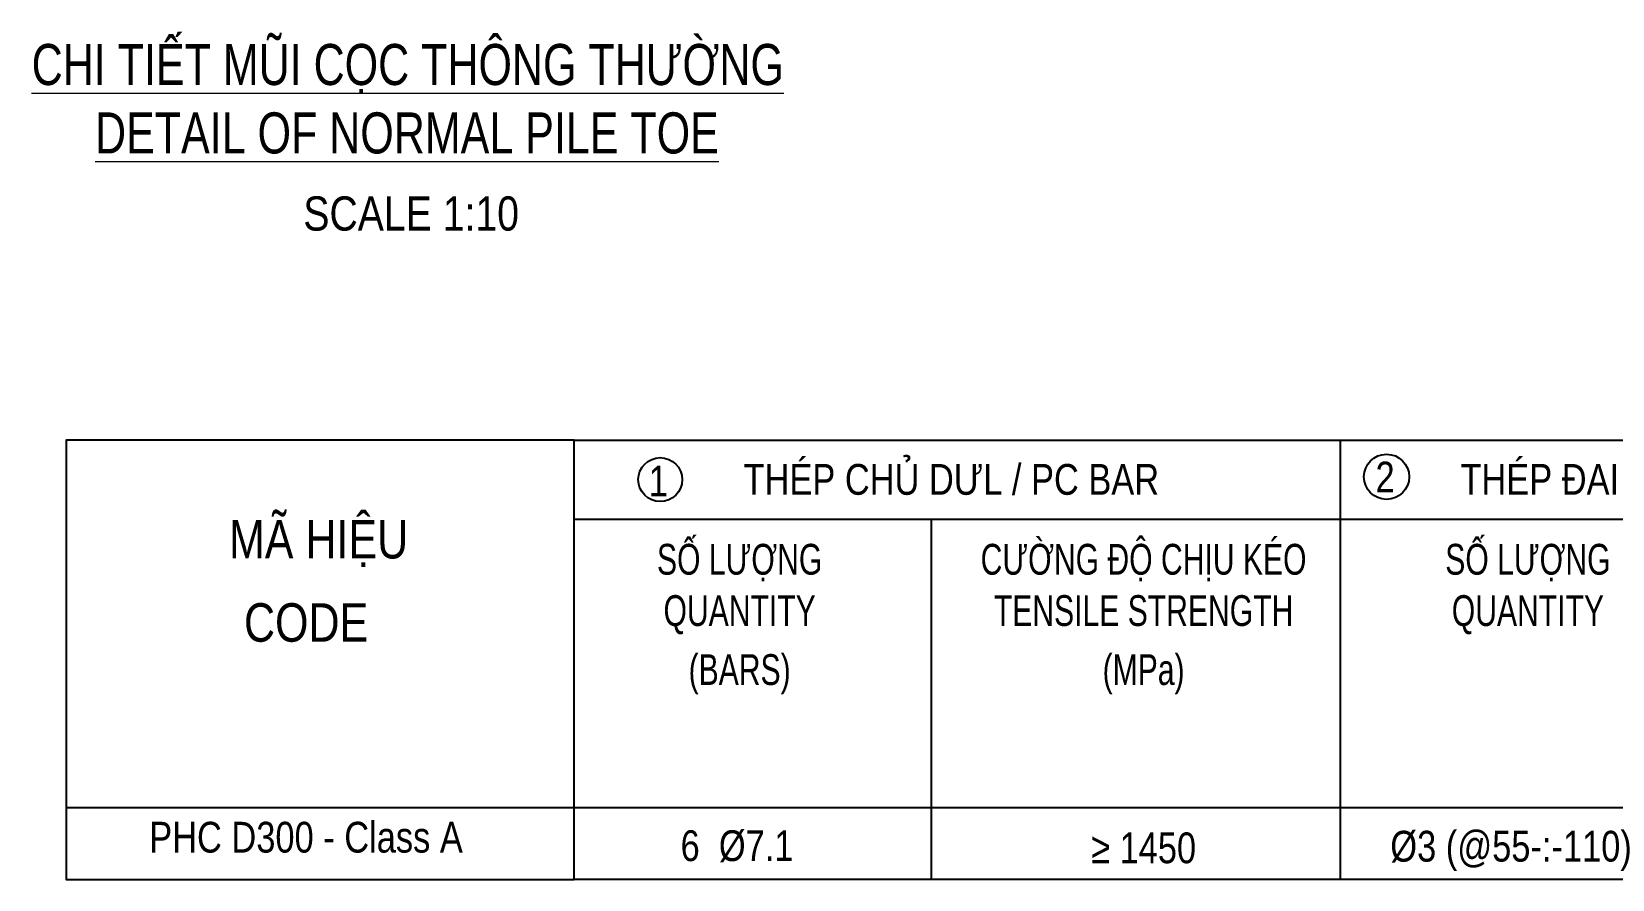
# Model space of a CAD drawing. Header units: millimetres. Extents: x -1359830 to -1240265, y -705366 to -618243.
# Drawn here: x -1298036 to -1288795, y -640217 to -635260 of the extents above; entities that cross this region are included whole.
import ezdxf
from ezdxf.enums import TextEntityAlignment as Align

# ---------------------------------------------------------------- set-up
doc = ezdxf.new("R2010")
doc.units = ezdxf.units.MM
doc.header["$MEASUREMENT"] = 0
for name, color, linetype, lineweight in [('10.CAT-F', 6, 'Continuous', 50), ('7.TEXT-F', 4, 'Continuous', 20), ('7.TEXT-F @ 10', 4, 'Continuous', 20), ('G-25CO', 7, 'Continuous', 13), ('S-dims', 8, 'Continuous', 18), ('Tables', 130, 'Continuous', 25)]:
    doc.layers.add(name, color=color, linetype=linetype, lineweight=lineweight)
doc.styles.add('Arial', font='arial.ttf')
doc.styles.add('GHD Standard Arial', font='ARIALN.TTF')

# ---------------------------------------------------------------- blocks, each defined once
blk = doc.blocks.new('GHD_G_2121')
at = {"layer": '10.CAT-F', "style": 'GHD Standard Arial'}
for tag, p in [('GHD_TITLE_001', (-51.13, 18.33)), ('GHD_TITLE_002', (-51.51, 10))]:
    blk.add_attdef(tag, p, '', height=5, dxfattribs=at)
at = {"layer": 'G-25CO', "style": 'GHD Standard Arial', "flags": 8}
blk.add_attdef('GHD_SCALE_TITLE', text='', height=2.5, dxfattribs=at).set_placement((0, -2.97), align=Align.MIDDLE_CENTER)
blk = doc.blocks.new('18')
at = {"layer": '7.TEXT-F @ 10'}
ref = blk.add_blockref('GHD_G_2121', (-1311876.7, -623806.3), dxfattribs=dict(at, xscale=10, yscale=10, zscale=10))
ref.add_attrib('GHD_TITLE_001', '%%UCHI TIẾT MŨI CỌC THÔNG THƯỜNG', (-1312151.3, -623716.3), dxfattribs={"layer": '7.TEXT-F', "height": 30, "style": 'Arial', "width": 0.75})
ref.add_attrib('GHD_SCALE_TITLE', 'SCALE 1:10', dxfattribs={"layer": 'G-25CO', "height": 25, "style": 'GHD Standard Arial'}).set_placement((-1311874, -623810.2), align=Align.MIDDLE_CENTER)
ref.add_attrib('GHD_TITLE_002', '%%UDETAIL OF NORMAL PILE TOE', (-1312105, -623766.3), dxfattribs={"layer": '7.TEXT-F', "height": 30, "style": 'Arial', "width": 0.75})

msp = doc.modelspace()

# ---------------------------------------------------------------- linework, layer by layer
at = {"layer": 'Tables'}
for p, q in [((-1290386.95, -637648.61), (-1290386.95, -640216.73)), ((-1294863.89, -638109.67), (-1280733.56, -638109.67)), ((-1292776.97, -638109.67), (-1292776.97, -640216.73)), ((-1297832.88, -639796.87), (-1294863.89, -639796.87)), ((-1294863.89, -639796.87), (-1270200.16, -639796.87))]:
    msp.add_line(p, q, dxfattribs=at)
msp.add_lwpolyline([(-1270200.16, -640216.73), (-1294863.89, -640216.73), (-1294863.89, -637648.61), (-1297832.88, -637648.61), (-1297832.88, -640216.73), (-1294863.89, -640216.73), (-1294863.89, -637648.61), (-1270200.16, -637648.61)], close=True, dxfattribs=at)
for centre, radius in [((-1294361.05, -637879.14), 128.41), ((-1290115.34, -637862.8), 132.08)]:
    msp.add_circle(centre, radius, dxfattribs=at)

# ---------------------------------------------------------------- block references
at = {"layer": 'S-dims', "xscale": 8, "yscale": 8, "zscale": 8}
msp.add_blockref('18', (9199175.15, 4354158.27), dxfattribs=at)

# ---------------------------------------------------------------- texts
at = {"layer": '7.TEXT-F', "style": 'Arial'}
for s, width, p in [('THÉP CHỦ DƯL / PC BAR', 0.8, (-1292659.36, -637877.83)), ('THÉP ĐAI XOẮN / SPIRAL BAR', 0.8, (-1288230.45, -637877.83)), ('SỐ LƯỢNG', 0.7, (-1293896.84, -638345.02)), ('CƯỜNG ĐỘ CHỊU KÉO', 0.7, (-1291535.65, -638345.02)), ('SỐ LƯỢNG', 0.7, (-1289289.02, -638345.02)), ('QUANTITY', 0.7, (-1293896.84, -638645.02)), ('TENSILE STRENGTH', 0.7, (-1291535.65, -638645.02)), ('QUANTITY', 0.7, (-1289289.02, -638645.02)), ('(BARS)', 0.7, (-1293896.84, -638989.95)), ('(MPa)', 0.7, (-1291535.65, -638989.95))]:
    msp.add_text(s, height=180, dxfattribs=dict(at, width=width)).set_placement(p, align=Align.MIDDLE_CENTER)
at = {"layer": '7.TEXT-F', "style": 'Arial', "width": 0.8}
for s, height, p in [('1', 180, (-1294428.19, -637977.39)), ('2', 180, (-1290179.71, -637954.34)), ('MÃ HIỆU', 225, (-1296881.82, -638340.31)), ('CODE', 225, (-1296794.09, -638827.04)), ('PHC D300 - Class A', 180, (-1297348.09, -640060.02)), ('6  Ø7.1', 180, (-1294241.84, -640109.64)), (' ≥ 1450', 180, (-1291898.19, -640122.18)), ('Ø3 (@55-:-110)', 180, (-1290093.29, -640112.72))]:
    msp.add_text(s, height=height, dxfattribs=at).set_placement(p)

doc.saveas('drawing.dxf')
